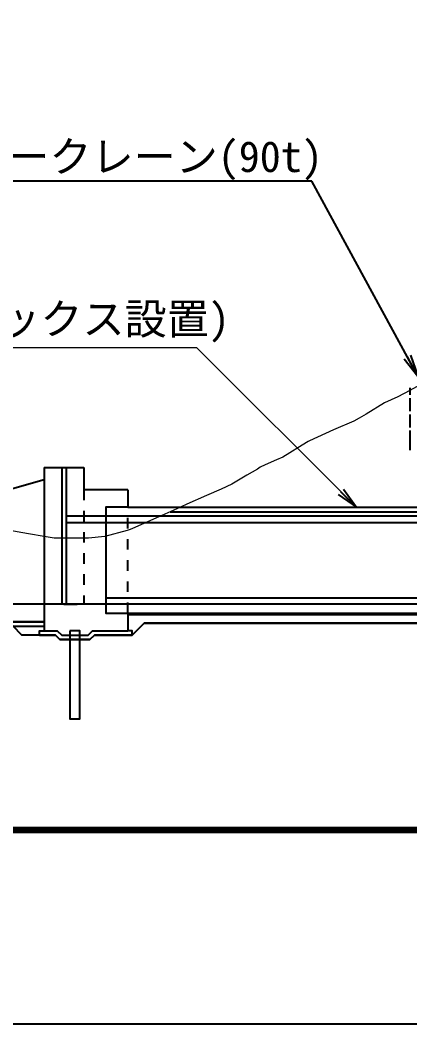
# Model space of a CAD drawing. Header units: millimetres. Extents: x -2078669 to -1085629, y -5987148 to 310365.
# Drawn here: x -1705013 to -1682900, y -2787452 to -2730512 of the extents above; entities that cross this region are included whole.
import ezdxf
from ezdxf.enums import TextEntityAlignment as Align

# ---------------------------------------------------------------- set-up
doc = ezdxf.new("R2010")
doc.units = ezdxf.units.MM
doc.header["$LTSCALE"] = 500
doc.linetypes.add('SXF_跳び破線', pattern=[12, 6, -6])
doc.layers.get('Defpoints').update_dxf_attribs({"color": 153})
doc.layers.add('2', color=7, linetype='Continuous')
for name, color, linetype, lineweight in [('D-BGD', 7, 'Continuous', 13), ('D-BYP-STR2', 6, 'Continuous', 25), ('D-BYP-STR8', 5, 'Continuous', 25), ('D-BYP-STRA', 1, 'Continuous', 25), ('D-BYP-STRB', 5, 'Continuous', 25), ('D-BYP-STRC', 1, 'Continuous', 13), ('D-TTL', 2, 'Continuous', 140)]:
    doc.layers.add(name, color=color, linetype=linetype, lineweight=lineweight)
doc.styles.add('MS ゴシック', font='MS Gothic.ttf')
doc.dimstyles.new('DIM-500-F', dxfattribs={"dimscale": 500, "dimtxt": 3.5, "dimasz": 2.5, "dimexe": 0, "dimexo": 2, "dimgap": 0.8, "dimtad": 1, "dimdec": 0, "dimzin": 0, "dimdsep": 46, "dimtxsty": 'MS ゴシック', "dimblk": 'OPEN', "dimcen": 0.1, "dimclrd": 256, "dimclre": 256, "dimclrt": 256, "dimaunit": 1, "dimadec": 4, "dimazin": 0, "dimtfac": 1, "dimtdec": 0, "dimtmove": 2, "dimatfit": 3, "dimldrblk": 'OPEN', "dimfxl": 1, "dimtolj": 1, "dimtzin": 0, "dimlwd": -1, "dimlwe": -1, "dimarcsym": 2})

# ---------------------------------------------------------------- blocks, each defined once
blk = doc.blocks.new('_Open')
at = {"color": 0, "linetype": 'ByBlock', "lineweight": -2}
for p, q in [((-1, 0.167), (0, 0)), ((-1, -0.167), (0, 0)), ((0, 0), (-1, 0))]:
    blk.add_line(p, q, dxfattribs=at)
blk = doc.blocks.new('A$C57306f55')
at = {"layer": 'D-BYP-STRB', "linetype": 'Continuous'}
for p, q in [((0, 3426), (0, 3261)), ((0, 3191), (0, 2891)), ((0, 2821), (0, 2521)), ((0, 2451), (0, 2010))]:
    blk.add_line(p, q, dxfattribs=at)

msp = doc.modelspace()

# ---------------------------------------------------------------- linework, layer by layer
at = {"layer": 'D-BGD', "linetype": 'Continuous', "lineweight": 13, "elevation": 708000}
msp.add_lwpolyline([(-1681984.8, -2751013), (-1682902.6, -2751514.3), (-1683581.8, -2751885.2), (-1684344.4, -2752225.6), (-1685375.1, -2752864.5), (-1685786.1, -2753089), (-1686090.3, -2753255.1), (-1687227.9, -2753763), (-1688598.8, -2754375.1), (-1688669.6, -2754413.8), (-1688765.4, -2754466), (-1690111.4, -2755300.4), (-1690474.9, -2755462.7), (-1691107.3, -2755745), (-1691390.4, -2755871.4), (-1691553.1, -2755988.5), (-1692155.7, -2756317.6), (-1692994.9, -2756837.7), (-1693615.8, -2757115), (-1694436.6, -2757481.4), (-1695546, -2757976.7), (-1695878.4, -2758125.1), (-1696124.3, -2758234.9), (-1697320.1, -2758768.8), (-1698632.8, -2759354.9), (-1698761.9, -2759412.5), (-1698936.3, -2759460.1), (-1700203.6, -2759806.2), (-1701141.3, -2759899.6), (-1701645.4, -2759899.6), (-1702326.6, -2759899.6), (-1703087.1, -2759899.6), (-1703649.8, -2759802.1), (-1704528.9, -2759649.6), (-1705716.9, -2759443.6)], dxfattribs=at)
at = {"layer": 'D-BYP-STR2'}
msp.add_line((-1696506.9, -2758399.6, 708000), (-1628403.4, -2758399.6, 708000), dxfattribs=at)
at = {"layer": 'D-BYP-STR2', "elevation": 708000}
msp.add_lwpolyline([(-1656903.4, -2764724.6), (-1697978.4, -2764724.6), (-1698653.4, -2765399.6), (-1700799.9, -2765399.6), (-1701049.9, -2765649.6), (-1702757, -2765649.6), (-1703007, -2765399.6), (-1704904.4, -2765399.6), (-1705404.4, -2764899.6), (-1724153.4, -2764899.6), (-1725653.4, -2766399.6), (-1735153.5, -2766399.6), (-1742301.4, -2759251.7)], dxfattribs=at)
msp.add_lwpolyline([(-1702191.9, -2765149.6), (-1702191.9, -2770149.6), (-1701616.9, -2770149.6), (-1701616.9, -2765149.6)], close=True, dxfattribs=at)
at = {"layer": 'D-BYP-STR8'}
msp.add_line((-1688472.6, -2739655, 708000), (-1714652.6, -2739655, 708000), dxfattribs=at)
at = {"layer": 'D-BYP-STRA'}
for p, q in [((-1703653.4, -2755899.6, 708000), (-1701403.4, -2755899.6, 708000)), ((-1703653.4, -2755899.6, 708000), (-1703653.4, -2765149.6, 708000)), ((-1702653.4, -2755899.6, 708000), (-1702653.4, -2763649.6, 708000)), ((-1702403.4, -2755899.6, 708000), (-1702403.4, -2763649.6, 708000)), ((-1701403.4, -2755899.6, 708000), (-1701403.4, -2757149.6, 708000)), ((-1724039.8, -2762399.6, 708000), (-1703653.4, -2756575, 708000)), ((-1698903.4, -2757149.6, 708000), (-1701403.4, -2757149.6, 708000)), ((-1698903.4, -2757149.6, 708000), (-1698903.4, -2758149.6, 708000)), ((-1698903.4, -2758149.6, 708000), (-1643654.2, -2758149.6, 708000)), ((-1700153.4, -2758649.6, 708000), (-1702403.4, -2758649.6, 708000)), ((-1642404.2, -2758649.6, 708000), (-1700153.4, -2758649.6, 708000)), ((-1700153.4, -2759024.6, 708000), (-1702403.4, -2759024.6, 708000)), ((-1642404.2, -2759024.6, 708000), (-1700153.4, -2759024.6, 708000)), ((-1700153.4, -2763274.6, 708000), (-1642404.2, -2763274.6, 708000)), ((-1700153.4, -2763649.6, 708000), (-1732903.4, -2763649.6, 708000)), ((-1702528.4, -2763649.6, 708000), (-1701778.4, -2763649.6, 708000)), ((-1642404.2, -2763649.6, 708000), (-1700153.4, -2763649.6, 708000)), ((-1698903.4, -2764149.6, 708000), (-1698903.4, -2765149.6, 708000)), ((-1698903.4, -2764149.6, 708000), (-1643654.2, -2764149.6, 708000)), ((-1698903.4, -2764224.6, 708000), (-1643654.2, -2764224.6, 708000)), ((-1732403.4, -2764649.6, 708000), (-1703653.4, -2764649.6, 708000)), ((-1726903.4, -2764899.6, 708000), (-1703653.4, -2764899.6, 708000)), ((-1703653.4, -2764649.6, 708000), (-1713846.3, -2764649.6, 708000)), ((-1698653.4, -2765399.6, 708000), (-1697978.4, -2764724.6, 708000)), ((-1697978.4, -2764724.6, 708000), (-1655653.4, -2764724.6, 708000)), ((-1702653.4, -2765399.6, 708000), (-1701153.4, -2765399.6, 708000))]:
    msp.add_line(p, q, dxfattribs=at)
at = {"layer": 'D-BYP-STRA', "linetype": 'SXF_跳び破線', "ltscale": 0.2}
for p, q in [((-1701403.4, -2757149.6, 708000), (-1701403.4, -2763649.6, 708000)), ((-1698903.4, -2764149.6, 708000), (-1698903.4, -2758149.6, 708000))]:
    msp.add_line(p, q, dxfattribs=at)
at = {"layer": 'D-BYP-STRA', "elevation": 708000}
for points in [[(-1698903.4, -2758149.6), (-1700153.4, -2758149.6), (-1700153.4, -2764149.6), (-1698903.4, -2764149.6)], [(-1698903.4, -2758149.6), (-1700153.4, -2758149.6), (-1700153.4, -2764149.6), (-1698903.4, -2764149.6)], [(-1703903.4, -2765399.6), (-1703903.4, -2765149.6), (-1703653.4, -2765149.6)], [(-1703903.4, -2765399.6), (-1703007, -2765399.6), (-1702757, -2765649.6), (-1701049.9, -2765649.6), (-1700799.9, -2765399.6), (-1698653.4, -2765399.6)], [(-1703653.4, -2765149.6), (-1702903.4, -2765149.6), (-1702653.4, -2765399.6), (-1701153.4, -2765399.6), (-1700903.4, -2765149.6), (-1698903.4, -2765149.6)], [(-1698653.4, -2765399.6), (-1698653.4, -2765149.6), (-1698903.4, -2765149.6)]]:
    msp.add_lwpolyline(points, dxfattribs=at)
at = {"layer": 'D-BYP-STRC'}
msp.add_line((-1694981.9, -2749106.2), (-1748181.9, -2749106.2), dxfattribs=at)
at = {"layer": 'D-TTL'}
msp.add_line((-1777887.6, -2776452.3), (-1377887.6, -2776452.3), dxfattribs=at)
at = {"layer": 'Defpoints', "color": 1}
msp.add_lwpolyline([(-1788137.6, -2787452.3), (-1367637.6, -2787452.3), (-1367637.6, -2490452.3), (-1788137.6, -2490452.3)], close=True, dxfattribs=at)

# ---------------------------------------------------------------- block references
at = {"layer": '2', "xscale": 2.5, "yscale": 2.5, "zscale": 2.5}
msp.add_blockref('A$C57306f55', (-1682899.5, -2759928.2, 708000), dxfattribs=at)

# ---------------------------------------------------------------- texts
at = {"layer": 'D-BYP-STR8', "style": 'MS ゴシック'}
msp.add_text('クローラークレーン(90t)', height=1750, dxfattribs=at).set_placement((-1701562.6, -2739655, 708000), align=Align.BOTTOM_CENTER)
at = {"layer": 'D-BYP-STRC', "style": 'MS ゴシック'}
msp.add_text('本体工(均しコン・プレキャストボックス設置)', height=1750, dxfattribs=at).set_placement((-1743240.4, -2747460.3), align=Align.MIDDLE_LEFT)

# ---------------------------------------------------------------- leaders
at = {"layer": 'D-BYP-STR8'}
msp.add_leader([(-1682444.5, -2750717.1, 708000), (-1688472.6, -2739655, 708000)], dimstyle='DIM-500-F', dxfattribs=at)
at = {"layer": 'D-BYP-STRC'}
msp.add_leader([(-1685932.3, -2758149.6), (-1694981.9, -2749106.2)], dimstyle='DIM-500-F', dxfattribs=at)

doc.saveas('drawing.dxf')
